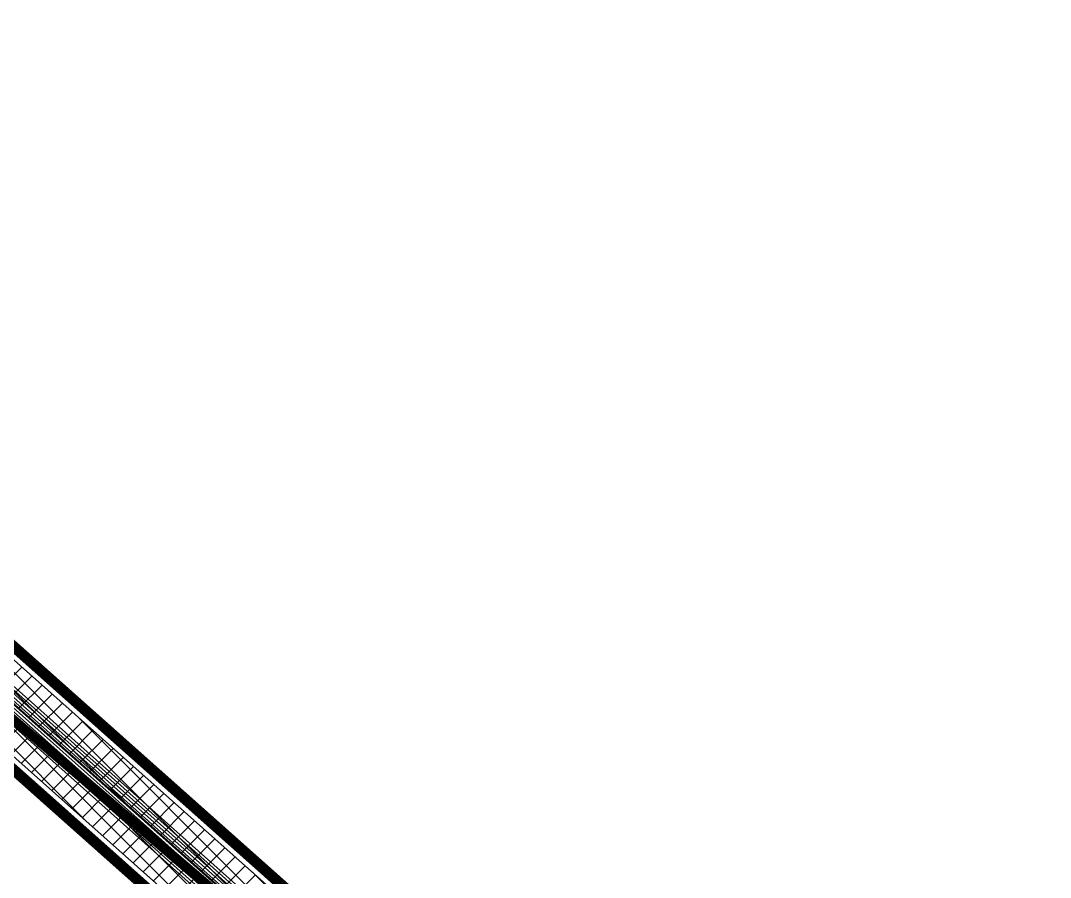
# Model space of a CAD drawing. Header units: metres. Extents: x 530797 to 531186, y 2675622 to 2675942.
# Drawn here: x 530979.7 to 530989.18, y 2675822.88 to 2675830.77 of the extents above; entities that cross this region are included whole.
import ezdxf

# ---------------------------------------------------------------- set-up
doc = ezdxf.new("R2010")
doc.units = ezdxf.units.M
for name, color, linetype in [('300mm Hume Pipe', 74, 'Continuous'), ('Excavation', 7, 'Continuous'), ('LT Cable(AG) INV to LT Panel BL-07', 2, 'Continuous'), ('Trench (AC)-BL07', 14, 'Continuous')]:
    doc.layers.add(name, color=color, linetype=linetype)

msp = doc.modelspace()

# ---------------------------------------------------------------- hatches: boundary and pattern name
at = {"layer": '300mm Hume Pipe'}
h = msp.add_hatch(dxfattribs=at)
h.set_pattern_fill('ANSI37', color=74)
h.set_pattern_definition([(45, (-1846.343999999575, 1770), (-0.08838834764831845, 0.08838834764831845), []), (135, (-1846.343999999575, 1770), (-0.08838834764831845, -0.08838834764831843), [])])
edge = h.paths.add_edge_path()
edge.add_line((530982.6942895745, 2675819.298708546), (530982.9942895743, 2675819.298708546))
edge.add_line((530982.9942895743, 2675819.298708546), (530982.9942895743, 2675821.489289007))
edge.add_arc((530982.0942895742, 2675821.489289007), 0.9000000001396984, 0, 48.32874371870346)
edge.add_line((530982.6926597072, 2675822.161563642), (530975.9785955845, 2675828.137537201))
edge.add_arc((530976.5769657175, 2675828.809811835), 0.8999999999295727, 179.9999999703551, 228.3287436989939, ccw=False)
edge.add_line((530975.6769657172, 2675828.809811836), (530975.6769657173, 2675830.316203433))
edge.add_line((530975.6769657173, 2675830.316203433), (530975.3769657175, 2675830.316203433))
edge.add_line((530975.3769657175, 2675830.316203433), (530975.3769657174, 2675828.675210654))
edge.add_arc((530976.2769657176, 2675828.675210654), 0.9000000001396984, 179.9999999703551, 228.3287436989939)
edge.add_line((530975.6785955846, 2675828.00293602), (530982.3926597075, 2675822.02696246))
edge.add_arc((530981.7942895744, 2675821.354687826), 0.900000000006972, -2.9644922960869735e-08, 48.32874369345791, ccw=False)
edge.add_line((530982.6942895745, 2675821.354687825), (530982.6942895745, 2675819.298708546))
edge = h.paths.add_edge_path()
edge.add_line((530975.292902846, 2675830.264976613), (530975.2929028459, 2675828.637494115))
edge.add_arc((530976.192902846, 2675828.637494114), 0.9000000001396984, 179.9999999703551, 228.3287436989939)
edge.add_line((530975.5945327131, 2675827.96521948), (530982.3085968358, 2675821.98924592))
edge.add_arc((530981.7102267029, 2675821.316971286), 0.8999999999295727, -2.9644922960869735e-08, 48.328743698993776, ccw=False)
edge.add_line((530982.610226703, 2675821.316971286), (530982.610226703, 2675819.298708546))
edge.add_line((530982.610226703, 2675819.298708546), (530982.310226703, 2675819.298708546))
edge.add_line((530982.310226703, 2675819.298708546), (530982.3102267028, 2675821.207169657))
edge.add_arc((530981.4102267027, 2675821.207169656), 0.9000000001396984, 2.964491826802329e-08, 48.33614241642817)
edge.add_line((530982.0085100188, 2675821.879521554), (530975.29461953, 2675827.853786938))
edge.add_arc((530975.8929028461, 2675828.526138836), 0.9000000003814849, 180.0000000296449, 228.3361424164282, ccw=False)
edge.add_line((530974.992902846, 2675828.526138836), (530974.992902846, 2675830.316203433))
edge.add_line((530974.992902846, 2675830.316203433), (530975.292902846, 2675830.316203433))
edge.add_line((530975.292902846, 2675830.316203433), (530975.292902846, 2675830.264976613))

# ---------------------------------------------------------------- linework, layer by layer
at = {"layer": '300mm Hume Pipe', "color": 74}
for points in [[(530975.292902846, 2675830.264976613), (530975.2929028459, 2675828.637494115, 0.2140562423256003), (530975.5945327131, 2675827.96521948), (530982.3085968358, 2675821.98924592, -0.2140562423092027), (530982.610226703, 2675821.316971286), (530982.610226703, 2675819.298708546), (530982.310226703, 2675819.298708546), (530982.3102267028, 2675821.207169657, 0.2140900045463655), (530982.0085100188, 2675821.879521554), (530975.29461953, 2675827.853786938, -0.2140900045615197), (530974.992902846, 2675828.526138836), (530974.992902846, 2675830.316203433), (530975.292902846, 2675830.316203433), (530975.292902846, 2675830.264976613)], [(530982.6942895745, 2675819.298708546), (530982.9942895743, 2675819.298708546), (530982.9942895743, 2675821.489289007, 0.2140562423100663), (530982.6926597072, 2675822.161563642), (530975.9785955845, 2675828.137537201, -0.2140562423329815), (530975.6769657172, 2675828.809811836), (530975.6769657173, 2675830.316203433), (530975.3769657175, 2675830.316203433), (530975.3769657174, 2675828.675210654, 0.2140562423301491), (530975.6785955846, 2675828.00293602), (530982.3926597075, 2675822.02696246, -0.2140562423100663), (530982.6942895745, 2675821.354687825)]]:
    msp.add_lwpolyline(points, format="xyb", close=True, dxfattribs=at)
at = {"layer": 'Excavation', "const_width": 0.1}
msp.add_lwpolyline([(530982.6659354838, 2675818.234471424), (530982.6659354838, 2675821.738423511), (530975.3486116267, 2675828.253225982), (530975.3486116268, 2675830.416203433)], dxfattribs=at)
at = {"layer": 'LT Cable(AG) INV to LT Panel BL-07', "color": 5}
for points in [[(530987.176251262, 2675817.413080859), (530983.6909354838, 2675817.413080859, -0.4142135623503636), (530982.7909354838, 2675818.313080858), (530982.7909354838, 2675821.390770753, 0.2140186322185252), (530982.4894023171, 2675822.062959305), (530975.7751447933, 2675828.040836239, -0.2140186322327757), (530975.4736116267, 2675828.713024791), (530975.4736116268, 2675830.3569097, -0.0288996156858555), (530975.4796149469, 2675830.460688003), (530975.5352810487, 2675830.940222824, 0.02889961570054691), (530975.5412843688, 2675831.044001128), (530975.5412843687, 2675932.854987811, -0.414213562373427), (530976.4412843687, 2675933.754987811), (531021.2409842184, 2675933.754987811, 0.414213562373095), (531022.1409842185, 2675934.654987811), (531022.1409842185, 2675935.229769276)], [(530987.176251262, 2675817.438080858), (530983.7159354838, 2675817.438080858, -0.4142135623503636), (530982.8159354838, 2675818.338080858), (530982.8159354838, 2675821.401985358, 0.214018632209244), (530982.5144023171, 2675822.07417391), (530975.8001447933, 2675828.052050845, -0.2140186322231835), (530975.4986116267, 2675828.724239396), (530975.4986116268, 2675830.355463511, -0.02889961568572617), (530975.5046149469, 2675830.459241814), (530975.5602810488, 2675830.938776636, 0.02889961570054713), (530975.5662843689, 2675831.042554939), (530975.5662843687, 2675932.829987811, -0.4142135623734271), (530976.4662843688, 2675933.729987811), (531118.4169842184, 2675933.729987811, 0.414213562373095), (531119.3169842184, 2675934.629987811), (531119.3169842184, 2675935.229769276)], [(530987.176251262, 2675817.363080859), (530983.6409354837, 2675817.363080859, -0.4142135623503636), (530982.7409354837, 2675818.263080859), (530982.7409354837, 2675821.368341543, 0.2140186322185252), (530982.439402317, 2675822.040530095), (530975.7251447933, 2675828.018407029, -0.214018632232603), (530975.4236116266, 2675828.690595581), (530975.4236116267, 2675830.359802077, -0.02889961568610807), (530975.4296149468, 2675830.463580381), (530975.4852810487, 2675830.943115202, 0.02889961570066358), (530975.4912843688, 2675831.046893505), (530975.4912843687, 2675902.904987811, -0.4142135623735637), (530976.3912843687, 2675903.804987811), (531021.2409842184, 2675903.804987811, 0.414213562373095), (531022.1409842185, 2675904.70498781), (531022.1409842185, 2675905.229769276)], [(530987.176251262, 2675817.388080859), (530983.6659354838, 2675817.388080859, -0.4142135623503636), (530982.7659354837, 2675818.288080859), (530982.7659354837, 2675821.379556148, 0.2140186322185252), (530982.4644023171, 2675822.0517447), (530975.7501447933, 2675828.029621634, -0.2140186322326889), (530975.4486116266, 2675828.701810186), (530975.4486116268, 2675830.358355888, -0.02889961568598262), (530975.4546149469, 2675830.462134192), (530975.5102810487, 2675830.941669013, 0.0288996157006638), (530975.5162843688, 2675831.045447316), (530975.5162843687, 2675902.879987811, -0.4142135623735638), (530976.4162843687, 2675903.779987811), (531118.4169842184, 2675903.779987811, 0.414213562373095), (531119.3169842184, 2675904.679987811), (531119.3169842184, 2675905.229769276)], [(530985.2352512619, 2675817.313080859), (530983.5909354838, 2675817.313080859, -0.4142135623503636), (530982.6909354838, 2675818.213080859), (530982.6909354838, 2675821.345912333, 0.2140186322185252), (530982.3894023171, 2675822.018100885), (530975.6751447933, 2675827.995977819, -0.2140186322324344), (530975.3736116267, 2675828.668166371), (530975.3736116268, 2675830.362694454, -0.02889961568635341), (530975.3796149469, 2675830.466472758), (530975.4352810488, 2675830.946007579, 0.02889961570026357), (530975.4412843689, 2675831.049785883), (530975.4412843689, 2675880.454987811, -0.414213562373095), (530976.3412843689, 2675881.354987811), (531021.2409842184, 2675881.354987811, 0.414213562373095), (531022.1409842185, 2675882.254987811), (531022.1409842185, 2675882.729769276)], [(530985.2352512619, 2675817.338080859), (530983.6159354838, 2675817.338080859, -0.4142135623503636), (530982.7159354838, 2675818.238080859), (530982.7159354838, 2675821.357126938, 0.2140186322185252), (530982.4144023171, 2675822.02931549), (530975.7001447934, 2675828.007192424, -0.2140186322325182), (530975.3986116267, 2675828.679380976), (530975.3986116268, 2675830.361248265, -0.02889961568623174), (530975.4046149469, 2675830.465026569), (530975.4602810488, 2675830.94456139, 0.02889961570026357), (530975.4662843689, 2675831.048339694), (530975.4662843689, 2675880.429987811, -0.414213562373095), (530976.3662843689, 2675881.329987811), (531118.4169842184, 2675881.329987811, 0.414213562373095), (531119.3169842184, 2675882.229987811), (531119.3169842184, 2675882.729769276)], [(530983.1661633111, 2675817.308828529, -0.3015862789084595), (530982.6159354837, 2675818.138080859), (530982.6159354837, 2675821.312268518, 0.2140186322185252), (530982.314402317, 2675821.98445707), (530975.6001447933, 2675827.962334004, -0.2140186322321887), (530975.2986116266, 2675828.634522555), (530975.2986116267, 2675830.36703302, -0.02889961568670842), (530975.3046149468, 2675830.470811324), (530975.3602810487, 2675830.950346145, 0.02889961570026357), (530975.3662843688, 2675831.054124448), (530975.3662843688, 2675858.029987811, -0.414213562373095), (530976.2662843688, 2675858.929987811), (530988.8489842184, 2675858.929987811, 0.414213562373095), (530989.7489842185, 2675859.82998781), (530989.7489842185, 2675860.229769276)], [(530985.2352512619, 2675817.263080859), (530983.5409354838, 2675817.263080859, -0.4142135623503636), (530982.6409354837, 2675818.163080859), (530982.6409354837, 2675821.323483123, 0.2140186322185252), (530982.3394023171, 2675821.995671675), (530975.6251447933, 2675827.973548609, -0.2140186322322695), (530975.3236116266, 2675828.64573716), (530975.3236116268, 2675830.365586831, -0.02889961568659175), (530975.3296149469, 2675830.469365135), (530975.3852810487, 2675830.948899956, 0.02889961570026357), (530975.3912843688, 2675831.05267826), (530975.3912843688, 2675858.004987811, -0.414213562373095), (530976.2912843688, 2675858.904987811), (531053.6329842184, 2675858.904987811, 0.414213562373095), (531054.5329842184, 2675859.804987811), (531054.5329842184, 2675860.229769276)], [(530985.2352512619, 2675817.288080859), (530983.5659354838, 2675817.288080859, -0.4142135623503636), (530982.6659354838, 2675818.188080859), (530982.6659354838, 2675821.334697728, 0.2140186322185252), (530982.3644023171, 2675822.00688628), (530975.6501447933, 2675827.984763214, -0.2140186322323515), (530975.3486116267, 2675828.656951766), (530975.3486116268, 2675830.364140643, -0.02889961568647352), (530975.3546149469, 2675830.467918946), (530975.4102810487, 2675830.947453768, 0.02889961570026357), (530975.4162843688, 2675831.051232071), (530975.4162843688, 2675857.979987811, -0.414213562373095), (530976.3162843689, 2675858.879987811), (531118.4169842184, 2675858.879987811, 0.414213562373095), (531119.3169842184, 2675859.779987811), (531119.3169842184, 2675860.229769276)], [(530983.1661633112, 2675817.206050957, -0.3259988777103935), (530982.5409354838, 2675818.063080859), (530982.5409354838, 2675821.278624703, 0.2140186322185252), (530982.2394023171, 2675821.950813254), (530975.5251447933, 2675827.928690189, -0.2140186322319514), (530975.2236116267, 2675828.60087874), (530975.2236116268, 2675830.371371586, -0.02889961568704855), (530975.2296149469, 2675830.475149889), (530975.2852810487, 2675830.954684711, 0.02889961570026357), (530975.2912843688, 2675831.058463014), (530975.2912843688, 2675835.604987811, -0.414213562373095), (530976.1912843689, 2675836.504987811), (531024.8252843684, 2675836.504987811, -0.414213562373095), (531025.7252843684, 2675835.604987811), (531025.7252843684, 2675829.904987811, 0.414213562373095), (531026.6252843684, 2675829.004987811), (531118.4169842184, 2675829.004987811, 0.414213562373095), (531119.3169842184, 2675829.904987811), (531119.3169842184, 2675830.229769276)], [(530983.1661633111, 2675817.239472207, -0.3179111482981459), (530982.5659354838, 2675818.088080859), (530982.5659354838, 2675821.289839308, 0.2140186322185252), (530982.2644023171, 2675821.962027859), (530975.5501447933, 2675827.939904794, -0.2140186322320295), (530975.2486116267, 2675828.612093345), (530975.2486116268, 2675830.369925397, -0.02889961568693676), (530975.2546149469, 2675830.473703701), (530975.3102810488, 2675830.953238522, 0.02889961570026357), (530975.3162843689, 2675831.057016826), (530975.3162843689, 2675835.579987811, -0.414213562373095), (530976.2162843689, 2675836.479987811), (531024.8002843683, 2675836.479987811, -0.414213562373095), (531025.7002843684, 2675835.579987811), (531025.7002843684, 2675807.379987811, 0.414213562373095), (531026.6002843684, 2675806.479987811), (531053.6329842184, 2675806.479987811, 0.414213562373095), (531054.5329842184, 2675807.379987811), (531054.5329842184, 2675807.729769276)], [(530983.1661633111, 2675817.273722154, -0.3097769471170886), (530982.5909354838, 2675818.113080859), (530982.5909354838, 2675821.301053913, 0.2140186322185252), (530982.2894023171, 2675821.973242464), (530975.5751447934, 2675827.951119399, -0.2140186322321086), (530975.2736116267, 2675828.62330795), (530975.2736116268, 2675830.368479209, -0.02889961568682331), (530975.2796149469, 2675830.472257512), (530975.3352810488, 2675830.951792333, 0.02889961570026357), (530975.3412843689, 2675831.055570637), (530975.3412843689, 2675835.554987811, -0.414213562373095), (530976.2412843689, 2675836.454987811), (531024.7752843683, 2675836.454987811, -0.414213562373095), (531025.6752843683, 2675835.554987811), (531025.6752843683, 2675807.354987811, 0.414213562373095), (531026.5752843684, 2675806.454987811), (531118.4169842184, 2675806.454987811, 0.414213562373095), (531119.3169842184, 2675807.354987811), (531119.3169842184, 2675807.729769276)]]:
    msp.add_lwpolyline(points, format="xyb", dxfattribs=at)
at = {"layer": 'Trench (AC)-BL07', "const_width": 0.1}
msp.add_lwpolyline([(530982.0671516713, 2675821.706306071), (530975.0473954394, 2675827.952741982, -0.2124726228145605), (530974.8986116268, 2675828.287060406), (530974.8986116268, 2675830.416203433), (530975.7986116268, 2675830.416203433), (530975.798611627, 2675828.621232381, 0.2124726227902704), (530975.9473954397, 2675828.286913957), (530982.9671516712, 2675822.040478046, -0.212472622813343), (530983.115935484, 2675821.706159622), (530983.1159354838, 2675819.198708546), (530982.2159354838, 2675819.198708546), (530982.2159354838, 2675821.371987647, 0.2124726228154971)], format="xyb", close=True, dxfattribs=at)

doc.saveas('drawing.dxf')
